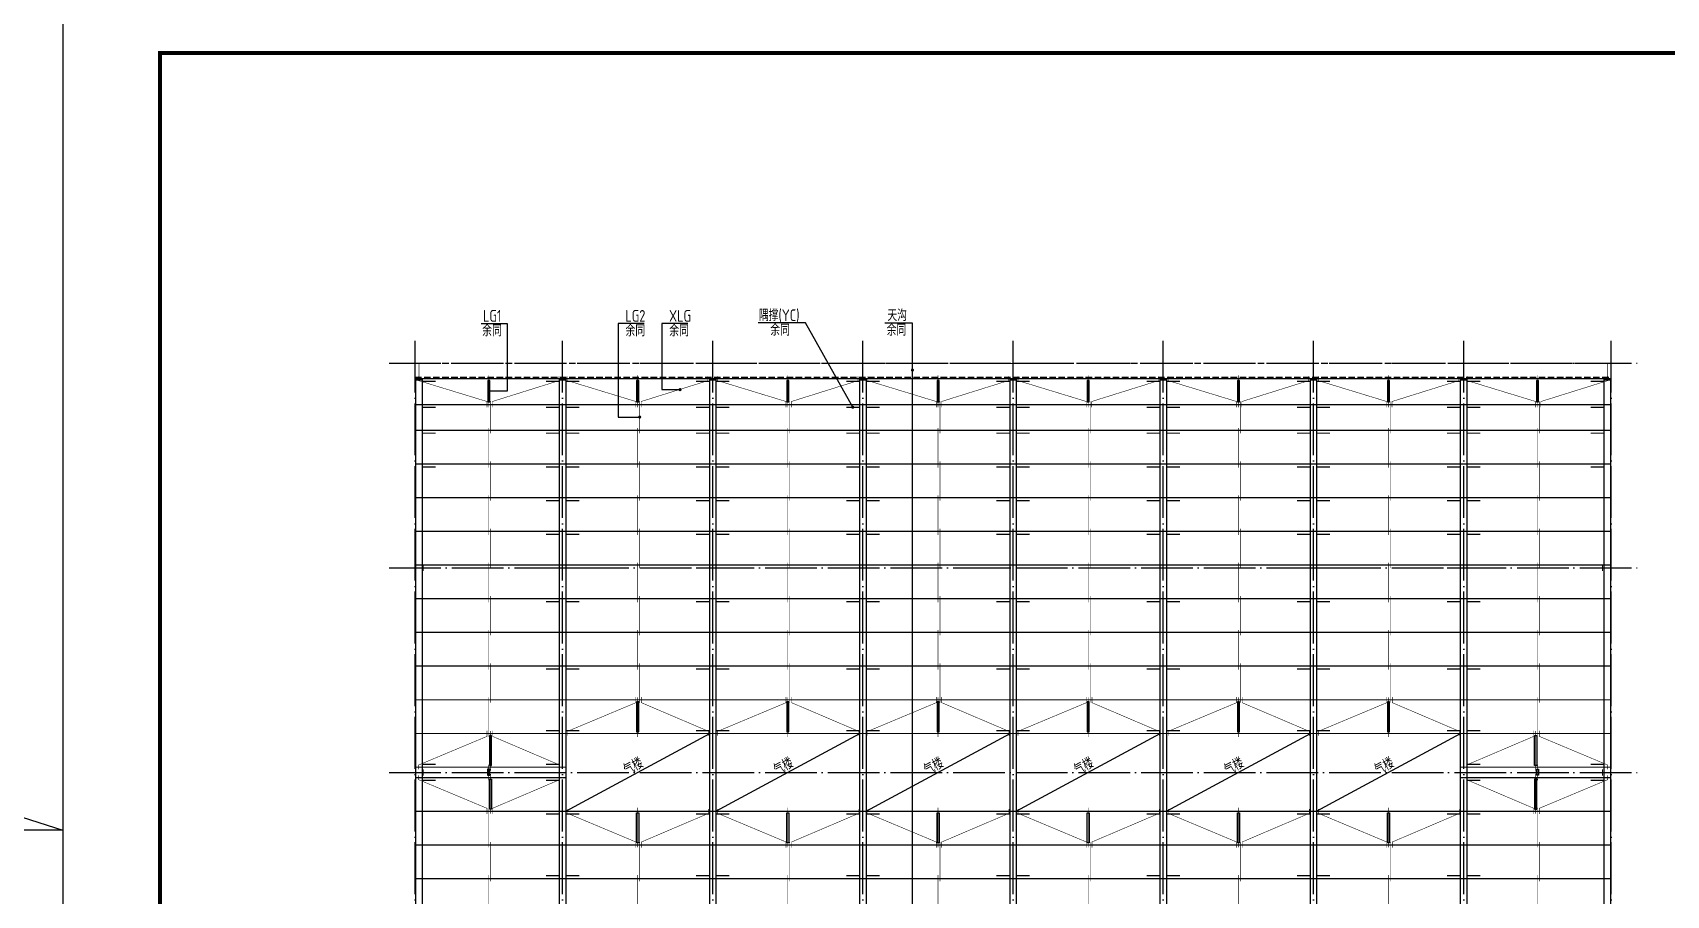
# Model space of a CAD drawing. Extents: x 9539573 to 9710259, y 1656270 to 2510207.
# Drawn here: x 9597639 to 9660731, y 1955305 to 1988608 of the extents above; entities that cross this region are included whole.
import ezdxf

# ---------------------------------------------------------------- set-up
doc = ezdxf.new("R2010")
doc.units = 0
doc.header["$LTSCALE"] = 1000
doc.header["$MEASUREMENT"] = 0
doc.linetypes.add('DASH', pattern=[0.35, 0.25, -0.1])
doc.linetypes.add('DOTE', pattern=[2.42, 2, -0.2, 0.02, -0.2])
for name, color, linetype in [('DIM_LEAD', 3, 'CONTINUOUS'), ('DOTE', 8, 'DOTE'), ('PUB_TITLE', 4, 'CONTINUOUS'), ('屋面隅撑', 6, 'CONTINUOUS'), ('柱', 2, 'CONTINUOUS'), ('标注文字', 3, 'CONTINUOUS'), ('梁', 4, 'CONTINUOUS'), ('檩条', 150, 'CONTINUOUS'), ('檩条拉条', 1, 'CONTINUOUS')]:
    doc.layers.add(name, color=color, linetype=linetype)
doc.styles.add('TSSD_REIN', font='atssdeng.shx', dxfattribs={"width": 0.7, "bigfont": 'atssdchn.shx'})

msp = doc.modelspace()

# ---------------------------------------------------------------- hatches: boundary and pattern name
at = {"layer": '柱'}
for color, points in [(2, [(9612705, 1975852.6), (9612405, 1975852.6), (9612405, 1975820.6), (9612543, 1975820.6), (9612543, 1975234.6), (9612405, 1975234.6), (9612405, 1975202.6), (9612705, 1975202.6), (9612705, 1975234.6), (9612567, 1975234.6), (9612567, 1975820.6), (9612705, 1975820.6)]), (2, [(9618255, 1975852.6), (9617955, 1975852.6), (9617955, 1975820.6), (9618093, 1975820.6), (9618093, 1975234.6), (9617955, 1975234.6), (9617955, 1975202.6), (9618255, 1975202.6), (9618255, 1975234.6), (9618117, 1975234.6), (9618117, 1975820.6), (9618255, 1975820.6)]), (2, [(9624055, 1975852.6), (9623755, 1975852.6), (9623755, 1975820.6), (9623893, 1975820.6), (9623893, 1975234.6), (9623755, 1975234.6), (9623755, 1975202.6), (9624055, 1975202.6), (9624055, 1975234.6), (9623917, 1975234.6), (9623917, 1975820.6), (9624055, 1975820.6)]), (2, [(9629855, 1975852.6), (9629555, 1975852.6), (9629555, 1975820.6), (9629693, 1975820.6), (9629693, 1975234.6), (9629555, 1975234.6), (9629555, 1975202.6), (9629855, 1975202.6), (9629855, 1975234.6), (9629717, 1975234.6), (9629717, 1975820.6), (9629855, 1975820.6)]), (2, [(9635655, 1975852.6), (9635355, 1975852.6), (9635355, 1975820.6), (9635493, 1975820.6), (9635493, 1975234.6), (9635355, 1975234.6), (9635355, 1975202.6), (9635655, 1975202.6), (9635655, 1975234.6), (9635517, 1975234.6), (9635517, 1975820.6), (9635655, 1975820.6)]), (2, [(9641455, 1975852.6), (9641155, 1975852.6), (9641155, 1975820.6), (9641293, 1975820.6), (9641293, 1975234.6), (9641155, 1975234.6), (9641155, 1975202.6), (9641455, 1975202.6), (9641455, 1975234.6), (9641317, 1975234.6), (9641317, 1975820.6), (9641455, 1975820.6)]), (2, [(9647255, 1975852.6), (9646955, 1975852.6), (9646955, 1975820.6), (9647093, 1975820.6), (9647093, 1975234.6), (9646955, 1975234.6), (9646955, 1975202.6), (9647255, 1975202.6), (9647255, 1975234.6), (9647117, 1975234.6), (9647117, 1975820.6), (9647255, 1975820.6)]), (2, [(9653055, 1975852.6), (9652755, 1975852.6), (9652755, 1975820.6), (9652893, 1975820.6), (9652893, 1975234.6), (9652755, 1975234.6), (9652755, 1975202.6), (9653055, 1975202.6), (9653055, 1975234.6), (9652917, 1975234.6), (9652917, 1975820.6), (9653055, 1975820.6)]), (2, [(9658605, 1975852.6), (9658305, 1975852.6), (9658305, 1975820.6), (9658443, 1975820.6), (9658443, 1975234.6), (9658305, 1975234.6), (9658305, 1975202.6), (9658605, 1975202.6), (9658605, 1975234.6), (9658467, 1975234.6), (9658467, 1975820.6), (9658605, 1975820.6)]), (3, [(9612405, 1968072.6), (9612405, 1967832.6), (9612437, 1967832.6), (9612437, 1967940.6), (9612723, 1967940.6), (9612723, 1967832.6), (9612755, 1967832.6), (9612755, 1968072.6), (9612723, 1968072.6), (9612723, 1967964.6), (9612437, 1967964.6), (9612437, 1968072.6)]), (3, [(9658605, 1968072.6), (9658605, 1967832.6), (9658573, 1967832.6), (9658573, 1967940.6), (9658287, 1967940.6), (9658287, 1967832.6), (9658255, 1967832.6), (9658255, 1968072.6), (9658287, 1968072.6), (9658287, 1967964.6), (9658573, 1967964.6), (9658573, 1968072.6)]), (3, [(9612405, 1960172.6), (9612405, 1959932.6), (9612437, 1959932.6), (9612437, 1960040.6), (9612723, 1960040.6), (9612723, 1959932.6), (9612755, 1959932.6), (9612755, 1960172.6), (9612723, 1960172.6), (9612723, 1960064.6), (9612437, 1960064.6), (9612437, 1960172.6)]), (3, [(9658605, 1960172.6), (9658605, 1959932.6), (9658573, 1959932.6), (9658573, 1960040.6), (9658287, 1960040.6), (9658287, 1959932.6), (9658255, 1959932.6), (9658255, 1960172.6), (9658287, 1960172.6), (9658287, 1960064.6), (9658573, 1960064.6), (9658573, 1960172.6)])]:
    msp.add_hatch(color=color, dxfattribs=at).paths.add_polyline_path(points)

# ---------------------------------------------------------------- linework, layer by layer
at = {"layer": 'DIM_LEAD'}
for points in [[(9614956, 1977375.8), (9615958.1, 1977375.8), (9615958.1, 1974764.4), (9615256.7, 1974764.4)], [(9621253.9, 1977375.8), (9620251.9, 1977375.8), (9620251.9, 1973769.2), (9621081.4, 1973769.2)], [(9622943.3, 1977374.2), (9621941.2, 1977374.2), (9621941.2, 1974826.6), (9622642.6, 1974826.6)], [(9629311.6, 1974146.2), (9627480.9, 1977400.7), (9625664, 1977400.7)], [(9631614.1, 1944517), (9631614.1, 1977397.8), (9630555.3, 1977397.8)]]:
    msp.add_lwpolyline(points, dxfattribs=at)
at = {"layer": 'DIM_LEAD', "const_width": 60}
for points in [[(9631587.1, 1975584.6, 1), (9631647.1, 1975584.6, 1)], [(9615226.7, 1974764.4, 1), (9615286.7, 1974764.4, 1)], [(9622672.6, 1974826.6, -1), (9622612.6, 1974826.6, -1)], [(9629281.6, 1974146.2, 1), (9629341.6, 1974146.2, 1)], [(9621111.4, 1973769.2, -1), (9621051.4, 1973769.2, -1)]]:
    msp.add_lwpolyline(points, format="xyb", close=True, dxfattribs=at)
at = {"layer": 'DOTE'}
for p, q in [((9612405, 1943252.6), (9612405, 1976852.6)), ((9618105, 1943252.6), (9618105, 1976852.6)), ((9623905, 1943252.6), (9623905, 1976852.6)), ((9629705, 1943252.6), (9629705, 1976852.6)), ((9635505, 1943252.6), (9635505, 1976852.6)), ((9641305, 1943252.6), (9641305, 1976852.6)), ((9647105, 1943252.6), (9647105, 1976852.6)), ((9652905, 1943252.6), (9652905, 1976852.6)), ((9658605, 1943252.6), (9658605, 1976852.6)), ((9611405, 1975852.6), (9659605, 1975852.6)), ((9611405, 1967952.6), (9659605, 1967952.6)), ((9611405, 1960052.6), (9659605, 1960052.6))]:
    msp.add_line(p, q, dxfattribs=at)
at = {"layer": 'PUB_TITLE'}
msp.add_lwpolyline([(9598809.4, 1926320.1), (9710259.4, 1926320.1), (9710259.4, 1989320.1), (9598809.4, 1989320.1)], close=True, dxfattribs=at)
at = {"layer": 'PUB_TITLE', "const_width": 150}
msp.add_lwpolyline([(9602559.4, 1927820.1), (9708759.4, 1927820.1), (9708759.4, 1987820.1), (9602559.4, 1987820.1)], close=True, dxfattribs=at)
at = {"layer": 'PUB_TITLE', "color": 6}
msp.add_lwpolyline([(9590256.4, 1960552.9), (9598809.4, 1957820.1), (9539572.8, 1957820.1)], dxfattribs=at)
at = {"layer": '屋面隅撑', "const_width": 50}
for points in [[(9613198.4, 1975146.2), (9612698.4, 1975146.2)], [(9617461.6, 1975146.2), (9617961.6, 1975146.2)], [(9618748.4, 1975146.2), (9618248.4, 1975146.2)], [(9623261.6, 1975146.2), (9623761.6, 1975146.2)], [(9624548.4, 1975146.2), (9624048.4, 1975146.2)], [(9629061.6, 1975146.2), (9629561.6, 1975146.2)], [(9630348.4, 1975146.2), (9629848.4, 1975146.2)], [(9634861.6, 1975146.2), (9635361.6, 1975146.2)], [(9636148.4, 1975146.2), (9635648.4, 1975146.2)], [(9640661.6, 1975146.2), (9641161.6, 1975146.2)], [(9641948.4, 1975146.2), (9641448.4, 1975146.2)], [(9646461.6, 1975146.2), (9646961.6, 1975146.2)], [(9647748.4, 1975146.2), (9647248.4, 1975146.2)], [(9652261.6, 1975146.2), (9652761.6, 1975146.2)], [(9653548.4, 1975146.2), (9653048.4, 1975146.2)], [(9657811.6, 1975146.2), (9658311.6, 1975146.2)], [(9613198.4, 1974146.2), (9612698.4, 1974146.2)], [(9617461.6, 1974146.2), (9617961.6, 1974146.2)], [(9618748.4, 1974146.2), (9618248.4, 1974146.2)], [(9623261.6, 1974146.2), (9623761.6, 1974146.2)], [(9624548.4, 1974146.2), (9624048.4, 1974146.2)], [(9629061.6, 1974146.2), (9629561.6, 1974146.2)], [(9630348.4, 1974146.2), (9629848.4, 1974146.2)], [(9634861.6, 1974146.2), (9635361.6, 1974146.2)], [(9636148.4, 1974146.2), (9635648.4, 1974146.2)], [(9640661.6, 1974146.2), (9641161.6, 1974146.2)], [(9641948.4, 1974146.2), (9641448.4, 1974146.2)], [(9646461.6, 1974146.2), (9646961.6, 1974146.2)], [(9647748.4, 1974146.2), (9647248.4, 1974146.2)], [(9652261.6, 1974146.2), (9652761.6, 1974146.2)], [(9653548.4, 1974146.2), (9653048.4, 1974146.2)], [(9657811.6, 1974146.2), (9658311.6, 1974146.2)], [(9613198.4, 1973146.2), (9612698.4, 1973146.2)], [(9617461.6, 1973146.2), (9617961.6, 1973146.2)], [(9618748.4, 1973146.2), (9618248.4, 1973146.2)], [(9623261.6, 1973146.2), (9623761.6, 1973146.2)], [(9624548.4, 1973146.2), (9624048.4, 1973146.2)], [(9629061.6, 1973146.2), (9629561.6, 1973146.2)], [(9630348.4, 1973146.2), (9629848.4, 1973146.2)], [(9634861.6, 1973146.2), (9635361.6, 1973146.2)], [(9636148.4, 1973146.2), (9635648.4, 1973146.2)], [(9640661.6, 1973146.2), (9641161.6, 1973146.2)], [(9641948.4, 1973146.2), (9641448.4, 1973146.2)], [(9646461.6, 1973146.2), (9646961.6, 1973146.2)], [(9647748.4, 1973146.2), (9647248.4, 1973146.2)], [(9652261.6, 1973146.2), (9652761.6, 1973146.2)], [(9653548.4, 1973146.2), (9653048.4, 1973146.2)], [(9657811.6, 1973146.2), (9658311.6, 1973146.2)], [(9613198.4, 1971846.2), (9612698.4, 1971846.2)], [(9617461.6, 1971846.2), (9617961.6, 1971846.2)], [(9618748.4, 1971846.2), (9618248.4, 1971846.2)], [(9623261.6, 1971846.2), (9623761.6, 1971846.2)], [(9624548.4, 1971846.2), (9624048.4, 1971846.2)], [(9629061.6, 1971846.2), (9629561.6, 1971846.2)], [(9630348.4, 1971846.2), (9629848.4, 1971846.2)], [(9634861.6, 1971846.2), (9635361.6, 1971846.2)], [(9636148.4, 1971846.2), (9635648.4, 1971846.2)], [(9640661.6, 1971846.2), (9641161.6, 1971846.2)], [(9641948.4, 1971846.2), (9641448.4, 1971846.2)], [(9646461.6, 1971846.2), (9646961.6, 1971846.2)], [(9647748.4, 1971846.2), (9647248.4, 1971846.2)], [(9652261.6, 1971846.2), (9652761.6, 1971846.2)], [(9653548.4, 1971846.2), (9653048.4, 1971846.2)], [(9657811.6, 1971846.2), (9658311.6, 1971846.2)], [(9617461.6, 1970546.2), (9617961.6, 1970546.2)], [(9618748.4, 1970546.2), (9618248.4, 1970546.2)], [(9623261.6, 1970546.2), (9623761.6, 1970546.2)], [(9624548.4, 1970546.2), (9624048.4, 1970546.2)], [(9629061.6, 1970546.2), (9629561.6, 1970546.2)], [(9630348.4, 1970546.2), (9629848.4, 1970546.2)], [(9634861.6, 1970546.2), (9635361.6, 1970546.2)], [(9636148.4, 1970546.2), (9635648.4, 1970546.2)], [(9640661.6, 1970546.2), (9641161.6, 1970546.2)], [(9641948.4, 1970546.2), (9641448.4, 1970546.2)], [(9646461.6, 1970546.2), (9646961.6, 1970546.2)], [(9647748.4, 1970546.2), (9647248.4, 1970546.2)], [(9652261.6, 1970546.2), (9652761.6, 1970546.2)], [(9653548.4, 1970546.2), (9653048.4, 1970546.2)], [(9617461.6, 1969246.2), (9617961.6, 1969246.2)], [(9618748.4, 1969246.2), (9618248.4, 1969246.2)], [(9623261.6, 1969246.2), (9623761.6, 1969246.2)], [(9624548.4, 1969246.2), (9624048.4, 1969246.2)], [(9629061.6, 1969246.2), (9629561.6, 1969246.2)], [(9630348.4, 1969246.2), (9629848.4, 1969246.2)], [(9634861.6, 1969246.2), (9635361.6, 1969246.2)], [(9636148.4, 1969246.2), (9635648.4, 1969246.2)], [(9640661.6, 1969246.2), (9641161.6, 1969246.2)], [(9641948.4, 1969246.2), (9641448.4, 1969246.2)], [(9646461.6, 1969246.2), (9646961.6, 1969246.2)], [(9647748.4, 1969246.2), (9647248.4, 1969246.2)], [(9652261.6, 1969246.2), (9652761.6, 1969246.2)], [(9653548.4, 1969246.2), (9653048.4, 1969246.2)], [(9613198.4, 1967946.2), (9612698.4, 1967946.2)], [(9617461.6, 1967946.2), (9617961.6, 1967946.2)], [(9618748.4, 1967946.2), (9618248.4, 1967946.2)], [(9623261.6, 1967946.2), (9623761.6, 1967946.2)], [(9624548.4, 1967946.2), (9624048.4, 1967946.2)], [(9629061.6, 1967946.2), (9629561.6, 1967946.2)], [(9630348.4, 1967946.2), (9629848.4, 1967946.2)], [(9634861.6, 1967946.2), (9635361.6, 1967946.2)], [(9636148.4, 1967946.2), (9635648.4, 1967946.2)], [(9640661.6, 1967946.2), (9641161.6, 1967946.2)], [(9641948.4, 1967946.2), (9641448.4, 1967946.2)], [(9646461.6, 1967946.2), (9646961.6, 1967946.2)], [(9647748.4, 1967946.2), (9647248.4, 1967946.2)], [(9652261.6, 1967946.2), (9652761.6, 1967946.2)], [(9653548.4, 1967946.2), (9653048.4, 1967946.2)], [(9657811.6, 1967946.2), (9658311.6, 1967946.2)], [(9617461.6, 1966646.2), (9617961.6, 1966646.2)], [(9618748.4, 1966646.2), (9618248.4, 1966646.2)], [(9623261.6, 1966646.2), (9623761.6, 1966646.2)], [(9624548.4, 1966646.2), (9624048.4, 1966646.2)], [(9629061.6, 1966646.2), (9629561.6, 1966646.2)], [(9630348.4, 1966646.2), (9629848.4, 1966646.2)], [(9634861.6, 1966646.2), (9635361.6, 1966646.2)], [(9636148.4, 1966646.2), (9635648.4, 1966646.2)], [(9640661.6, 1966646.2), (9641161.6, 1966646.2)], [(9641948.4, 1966646.2), (9641448.4, 1966646.2)], [(9646461.6, 1966646.2), (9646961.6, 1966646.2)], [(9647748.4, 1966646.2), (9647248.4, 1966646.2)], [(9652261.6, 1966646.2), (9652761.6, 1966646.2)], [(9653548.4, 1966646.2), (9653048.4, 1966646.2)], [(9617461.6, 1964046.2), (9617961.6, 1964046.2)], [(9618748.4, 1964046.2), (9618248.4, 1964046.2)], [(9623261.6, 1964046.2), (9623761.6, 1964046.2)], [(9624548.4, 1964046.2), (9624048.4, 1964046.2)], [(9629061.6, 1964046.2), (9629561.6, 1964046.2)], [(9630348.4, 1964046.2), (9629848.4, 1964046.2)], [(9634861.6, 1964046.2), (9635361.6, 1964046.2)], [(9636148.4, 1964046.2), (9635648.4, 1964046.2)], [(9640661.6, 1964046.2), (9641161.6, 1964046.2)], [(9641948.4, 1964046.2), (9641448.4, 1964046.2)], [(9646461.6, 1964046.2), (9646961.6, 1964046.2)], [(9647748.4, 1964046.2), (9647248.4, 1964046.2)], [(9652261.6, 1964046.2), (9652761.6, 1964046.2)], [(9653548.4, 1964046.2), (9653048.4, 1964046.2)], [(9617461.6, 1961659), (9617961.6, 1961659)], [(9618748.4, 1961659), (9618248.4, 1961659)], [(9623261.6, 1961659), (9623761.6, 1961659)], [(9624548.4, 1961659), (9624048.4, 1961659)], [(9629061.6, 1961659), (9629561.6, 1961659)], [(9630348.4, 1961659), (9629848.4, 1961659)], [(9634861.6, 1961659), (9635361.6, 1961659)], [(9636148.4, 1961659), (9635648.4, 1961659)], [(9640661.6, 1961659), (9641161.6, 1961659)], [(9641948.4, 1961659), (9641448.4, 1961659)], [(9646461.6, 1961659), (9646961.6, 1961659)], [(9647748.4, 1961659), (9647248.4, 1961659)], [(9652261.6, 1961659), (9652761.6, 1961659)], [(9653548.4, 1961659), (9653048.4, 1961659)], [(9613198.4, 1960359), (9612698.4, 1960359)], [(9617461.6, 1960359), (9617961.6, 1960359)], [(9653548.4, 1960359), (9653048.4, 1960359)], [(9657811.6, 1960359), (9658311.6, 1960359)], [(9613198.4, 1959746.2), (9612698.4, 1959746.2)], [(9617461.6, 1959746.2), (9617961.6, 1959746.2)], [(9653548.4, 1959746.2), (9653048.4, 1959746.2)], [(9657811.6, 1959746.2), (9658311.6, 1959746.2)], [(9617461.6, 1958446.2), (9617961.6, 1958446.2)], [(9618748.4, 1958446.2), (9618248.4, 1958446.2)], [(9623261.6, 1958446.2), (9623761.6, 1958446.2)], [(9624548.4, 1958446.2), (9624048.4, 1958446.2)], [(9629061.6, 1958446.2), (9629561.6, 1958446.2)], [(9630348.4, 1958446.2), (9629848.4, 1958446.2)], [(9634861.6, 1958446.2), (9635361.6, 1958446.2)], [(9636148.4, 1958446.2), (9635648.4, 1958446.2)], [(9640661.6, 1958446.2), (9641161.6, 1958446.2)], [(9641948.4, 1958446.2), (9641448.4, 1958446.2)], [(9646461.6, 1958446.2), (9646961.6, 1958446.2)], [(9647748.4, 1958446.2), (9647248.4, 1958446.2)], [(9652261.6, 1958446.2), (9652761.6, 1958446.2)], [(9653548.4, 1958446.2), (9653048.4, 1958446.2)], [(9617461.6, 1956059), (9617961.6, 1956059)], [(9618748.4, 1956059), (9618248.4, 1956059)], [(9623261.6, 1956059), (9623761.6, 1956059)], [(9624548.4, 1956059), (9624048.4, 1956059)], [(9629061.6, 1956059), (9629561.6, 1956059)], [(9630348.4, 1956059), (9629848.4, 1956059)], [(9634861.6, 1956059), (9635361.6, 1956059)], [(9636148.4, 1956059), (9635648.4, 1956059)], [(9640661.6, 1956059), (9641161.6, 1956059)], [(9641948.4, 1956059), (9641448.4, 1956059)], [(9646461.6, 1956059), (9646961.6, 1956059)], [(9647748.4, 1956059), (9647248.4, 1956059)], [(9652261.6, 1956059), (9652761.6, 1956059)], [(9653548.4, 1956059), (9653048.4, 1956059)]]:
    msp.add_lwpolyline(points, dxfattribs=at)
at = {"layer": '柱', "color": 2, "const_width": 5}
for points in [[(9612705, 1975852.6), (9612405, 1975852.6), (9612405, 1975820.6), (9612543, 1975820.6), (9612543, 1975234.6), (9612405, 1975234.6), (9612405, 1975202.6), (9612705, 1975202.6), (9612705, 1975234.6), (9612567, 1975234.6), (9612567, 1975820.6), (9612705, 1975820.6)], [(9618255, 1975852.6), (9617955, 1975852.6), (9617955, 1975820.6), (9618093, 1975820.6), (9618093, 1975234.6), (9617955, 1975234.6), (9617955, 1975202.6), (9618255, 1975202.6), (9618255, 1975234.6), (9618117, 1975234.6), (9618117, 1975820.6), (9618255, 1975820.6)], [(9624055, 1975852.6), (9623755, 1975852.6), (9623755, 1975820.6), (9623893, 1975820.6), (9623893, 1975234.6), (9623755, 1975234.6), (9623755, 1975202.6), (9624055, 1975202.6), (9624055, 1975234.6), (9623917, 1975234.6), (9623917, 1975820.6), (9624055, 1975820.6)], [(9629855, 1975852.6), (9629555, 1975852.6), (9629555, 1975820.6), (9629693, 1975820.6), (9629693, 1975234.6), (9629555, 1975234.6), (9629555, 1975202.6), (9629855, 1975202.6), (9629855, 1975234.6), (9629717, 1975234.6), (9629717, 1975820.6), (9629855, 1975820.6)], [(9635655, 1975852.6), (9635355, 1975852.6), (9635355, 1975820.6), (9635493, 1975820.6), (9635493, 1975234.6), (9635355, 1975234.6), (9635355, 1975202.6), (9635655, 1975202.6), (9635655, 1975234.6), (9635517, 1975234.6), (9635517, 1975820.6), (9635655, 1975820.6)], [(9641455, 1975852.6), (9641155, 1975852.6), (9641155, 1975820.6), (9641293, 1975820.6), (9641293, 1975234.6), (9641155, 1975234.6), (9641155, 1975202.6), (9641455, 1975202.6), (9641455, 1975234.6), (9641317, 1975234.6), (9641317, 1975820.6), (9641455, 1975820.6)], [(9647255, 1975852.6), (9646955, 1975852.6), (9646955, 1975820.6), (9647093, 1975820.6), (9647093, 1975234.6), (9646955, 1975234.6), (9646955, 1975202.6), (9647255, 1975202.6), (9647255, 1975234.6), (9647117, 1975234.6), (9647117, 1975820.6), (9647255, 1975820.6)], [(9653055, 1975852.6), (9652755, 1975852.6), (9652755, 1975820.6), (9652893, 1975820.6), (9652893, 1975234.6), (9652755, 1975234.6), (9652755, 1975202.6), (9653055, 1975202.6), (9653055, 1975234.6), (9652917, 1975234.6), (9652917, 1975820.6), (9653055, 1975820.6)], [(9658605, 1975852.6), (9658305, 1975852.6), (9658305, 1975820.6), (9658443, 1975820.6), (9658443, 1975234.6), (9658305, 1975234.6), (9658305, 1975202.6), (9658605, 1975202.6), (9658605, 1975234.6), (9658467, 1975234.6), (9658467, 1975820.6), (9658605, 1975820.6)]]:
    msp.add_lwpolyline(points, close=True, dxfattribs=at)
at = {"layer": '柱', "color": 3, "const_width": 5}
for points in [[(9612405, 1968072.6), (9612405, 1967832.6), (9612437, 1967832.6), (9612437, 1967940.6), (9612723, 1967940.6), (9612723, 1967832.6), (9612755, 1967832.6), (9612755, 1968072.6), (9612723, 1968072.6), (9612723, 1967964.6), (9612437, 1967964.6), (9612437, 1968072.6)], [(9658605, 1968072.6), (9658605, 1967832.6), (9658573, 1967832.6), (9658573, 1967940.6), (9658287, 1967940.6), (9658287, 1967832.6), (9658255, 1967832.6), (9658255, 1968072.6), (9658287, 1968072.6), (9658287, 1967964.6), (9658573, 1967964.6), (9658573, 1968072.6)], [(9612405, 1960172.6), (9612405, 1959932.6), (9612437, 1959932.6), (9612437, 1960040.6), (9612723, 1960040.6), (9612723, 1959932.6), (9612755, 1959932.6), (9612755, 1960172.6), (9612723, 1960172.6), (9612723, 1960064.6), (9612437, 1960064.6), (9612437, 1960172.6)], [(9658605, 1960172.6), (9658605, 1959932.6), (9658573, 1959932.6), (9658573, 1960040.6), (9658287, 1960040.6), (9658287, 1959932.6), (9658255, 1959932.6), (9658255, 1960172.6), (9658287, 1960172.6), (9658287, 1960064.6), (9658573, 1960064.6), (9658573, 1960172.6)]]:
    msp.add_lwpolyline(points, close=True, dxfattribs=at)
at = {"layer": '标注文字', "color": 6}
for p, q in [((9618225, 1958552.6), (9623785, 1961552.6)), ((9624025, 1958552.6), (9629585, 1961552.6)), ((9629825, 1958552.6), (9635385, 1961552.6)), ((9635625, 1958552.6), (9641185, 1961552.6)), ((9641425, 1958552.6), (9646985, 1961552.6)), ((9647225, 1958552.6), (9652785, 1961552.6))]:
    msp.add_line(p, q, dxfattribs=at)
at = {"layer": '梁'}
for points in [[(9612675, 1944902.6), (9612435, 1944902.6), (9612435, 1975202.6), (9612675, 1975202.6)], [(9618225, 1944902.6), (9617985, 1944902.6), (9617985, 1975202.6), (9618225, 1975202.6)], [(9624025, 1944902.6), (9623785, 1944902.6), (9623785, 1975202.6), (9624025, 1975202.6)], [(9629825, 1944902.6), (9629585, 1944902.6), (9629585, 1975202.6), (9629825, 1975202.6)], [(9635625, 1944902.6), (9635385, 1944902.6), (9635385, 1975202.6), (9635625, 1975202.6)], [(9641425, 1944902.6), (9641185, 1944902.6), (9641185, 1975202.6), (9641425, 1975202.6)], [(9647225, 1944902.6), (9646985, 1944902.6), (9646985, 1975202.6), (9647225, 1975202.6)], [(9653025, 1944902.6), (9652785, 1944902.6), (9652785, 1975202.6), (9653025, 1975202.6)], [(9658575, 1944902.6), (9658335, 1944902.6), (9658335, 1975202.6), (9658575, 1975202.6)]]:
    msp.add_lwpolyline(points, close=True, dxfattribs=at)
at = {"layer": '檩条', "linetype": 'DASH'}
for points in [[(9612405, 1975852.6), (9658605, 1975852.6)], [(9612405, 1975302.6), (9658605, 1975302.6)]]:
    msp.add_lwpolyline(points, dxfattribs=at)
at = {"layer": '檩条', "const_width": 50}
for points in [[(9612405, 1975252.6), (9658605, 1975252.6)], [(9612405, 1974252.6), (9658605, 1974252.6)], [(9612405, 1973252.6), (9658605, 1973252.6)], [(9612405, 1971952.6), (9658605, 1971952.6)], [(9612405, 1970652.6), (9658605, 1970652.6)], [(9612405, 1969352.6), (9658605, 1969352.6)], [(9612405, 1968052.6), (9658605, 1968052.6)], [(9612405, 1966752.6), (9658605, 1966752.6)], [(9612405, 1965452.6), (9658605, 1965452.6)], [(9612405, 1964152.6), (9658605, 1964152.6)], [(9612405, 1962852.6), (9658605, 1962852.6)], [(9612405, 1961552.6), (9658605, 1961552.6)], [(9612405, 1960252.6), (9618225, 1960252.6)], [(9612405, 1959852.6), (9618225, 1959852.6)], [(9652785, 1960252.6), (9658605, 1960252.6)], [(9652785, 1959852.6), (9658605, 1959852.6)], [(9612405, 1958552.6), (9658605, 1958552.6)], [(9612405, 1957252.6), (9658605, 1957252.6)], [(9612405, 1955952.6), (9658605, 1955952.6)]]:
    msp.add_lwpolyline(points, dxfattribs=at)
at = {"layer": '檩条拉条', "color": 1, "const_width": 20}
for points in [[(9612543.8, 1975339.4), (9612543.8, 1975174.3), (9615185.9, 1974368), (9615185.9, 1974146.5)], [(9615255, 1974138.7), (9615255, 1975373.5)], [(9617966.2, 1975339.4), (9617966.2, 1975174.3), (9615386.6, 1974368), (9615386.6, 1974146.5)], [(9618293.8, 1975339.4), (9618293.8, 1975174.3), (9620935.9, 1974368), (9620935.9, 1974146.5)], [(9621005, 1974138.7), (9621005, 1975373.5)], [(9623716.2, 1975339.4), (9623716.2, 1975174.3), (9621136.6, 1974368), (9621136.6, 1974146.5)], [(9624093.8, 1975339.4), (9624093.8, 1975174.3), (9626735.9, 1974368), (9626735.9, 1974146.5)], [(9626805, 1974138.7), (9626805, 1975373.5)], [(9629516.2, 1975339.4), (9629516.2, 1975174.3), (9626936.6, 1974368), (9626936.6, 1974146.5)], [(9629893.8, 1975339.4), (9629893.8, 1975174.3), (9632535.9, 1974368), (9632535.9, 1974146.5)], [(9632605, 1974138.7), (9632605, 1975373.5)], [(9635316.2, 1975339.4), (9635316.2, 1975174.3), (9632736.6, 1974368), (9632736.6, 1974146.5)], [(9635693.8, 1975339.4), (9635693.8, 1975174.3), (9638335.9, 1974368), (9638335.9, 1974146.5)], [(9638405, 1974138.7), (9638405, 1975373.5)], [(9641116.2, 1975339.4), (9641116.2, 1975174.3), (9638536.6, 1974368), (9638536.6, 1974146.5)], [(9641493.8, 1975339.4), (9641493.8, 1975174.3), (9644135.9, 1974368), (9644135.9, 1974146.5)], [(9644205, 1974138.7), (9644205, 1975373.5)], [(9646916.2, 1975339.4), (9646916.2, 1975174.3), (9644336.6, 1974368), (9644336.6, 1974146.5)], [(9647293.8, 1975339.4), (9647293.8, 1975174.3), (9649935.9, 1974368), (9649935.9, 1974146.5)], [(9650005, 1974138.7), (9650005, 1975373.5)], [(9652716.2, 1975339.4), (9652716.2, 1975174.3), (9650136.6, 1974368), (9650136.6, 1974146.5)], [(9653043.8, 1975339.4), (9653043.8, 1975174.3), (9655685.9, 1974368), (9655685.9, 1974146.5)], [(9655755, 1974138.7), (9655755, 1975373.5)], [(9658466.2, 1975339.4), (9658466.2, 1975174.3), (9655886.6, 1974368), (9655886.6, 1974146.5)], [(9615328.5, 1973142.5), (9615328.5, 1974374.6)], [(9621078.5, 1973142.5), (9621078.5, 1974374.6)], [(9626878.5, 1973142.5), (9626878.5, 1974374.6)], [(9632678.5, 1973142.5), (9632678.5, 1974374.6)], [(9638478.5, 1973142.5), (9638478.5, 1974374.6)], [(9644278.5, 1973142.5), (9644278.5, 1974374.6)], [(9650078.5, 1973142.5), (9650078.5, 1974374.6)], [(9655828.5, 1973142.5), (9655828.5, 1974374.6)], [(9615255, 1971819.9), (9615255, 1973344.6)], [(9621005, 1971819.9), (9621005, 1973344.6)], [(9626805, 1971819.9), (9626805, 1973344.6)], [(9632605, 1971819.9), (9632605, 1973344.6)], [(9638405, 1971819.9), (9638405, 1973344.6)], [(9644205, 1971819.9), (9644205, 1973344.6)], [(9650005, 1971819.9), (9650005, 1973344.6)], [(9655755, 1971819.9), (9655755, 1973344.6)], [(9615328.5, 1970544.3), (9615328.5, 1972055.8)], [(9621078.5, 1970544.3), (9621078.5, 1972055.8)], [(9626878.5, 1970544.3), (9626878.5, 1972055.8)], [(9632678.5, 1970544.3), (9632678.5, 1972055.8)], [(9638478.5, 1970544.3), (9638478.5, 1972055.8)], [(9644278.5, 1970544.3), (9644278.5, 1972055.8)], [(9650078.5, 1970544.3), (9650078.5, 1972055.8)], [(9655828.5, 1970544.3), (9655828.5, 1972055.8)], [(9615255, 1969219.9), (9615255, 1970744.6)], [(9621005, 1969219.9), (9621005, 1970744.6)], [(9626805, 1969219.9), (9626805, 1970744.6)], [(9632605, 1969219.9), (9632605, 1970744.6)], [(9638405, 1969219.9), (9638405, 1970744.6)], [(9644205, 1969219.9), (9644205, 1970744.6)], [(9650005, 1969219.9), (9650005, 1970744.6)], [(9655755, 1969219.9), (9655755, 1970744.6)], [(9615328.5, 1967944.3), (9615328.5, 1969455.8)], [(9621078.5, 1967944.3), (9621078.5, 1969455.8)], [(9626878.5, 1967944.3), (9626878.5, 1969455.8)], [(9632678.5, 1967944.3), (9632678.5, 1969455.8)], [(9638478.5, 1967944.3), (9638478.5, 1969455.8)], [(9644278.5, 1967944.3), (9644278.5, 1969455.8)], [(9650078.5, 1967944.3), (9650078.5, 1969455.8)], [(9655828.5, 1967944.3), (9655828.5, 1969455.8)], [(9615255, 1966619.9), (9615255, 1968144.6)], [(9621005, 1966619.9), (9621005, 1968144.6)], [(9626805, 1966619.9), (9626805, 1968144.6)], [(9632605, 1966619.9), (9632605, 1968144.6)], [(9638405, 1966619.9), (9638405, 1968144.6)], [(9644205, 1966619.9), (9644205, 1968144.6)], [(9650005, 1966619.9), (9650005, 1968144.6)], [(9655755, 1966619.9), (9655755, 1968144.6)], [(9615328.5, 1965344.3), (9615328.5, 1966855.8)], [(9621078.5, 1965344.3), (9621078.5, 1966855.8)], [(9626878.5, 1965344.3), (9626878.5, 1966855.8)], [(9632678.5, 1965344.3), (9632678.5, 1966855.8)], [(9638478.5, 1965344.3), (9638478.5, 1966855.8)], [(9644278.5, 1965344.3), (9644278.5, 1966855.8)], [(9650078.5, 1965344.3), (9650078.5, 1966855.8)], [(9655828.5, 1965344.3), (9655828.5, 1966855.8)], [(9615255, 1964019.9), (9615255, 1965544.6)], [(9621005, 1964019.9), (9621005, 1965544.6)], [(9626805, 1964019.9), (9626805, 1965544.6)], [(9632605, 1964019.9), (9632605, 1965544.6)], [(9638405, 1964019.9), (9638405, 1965544.6)], [(9644205, 1964019.9), (9644205, 1965544.6)], [(9650005, 1964019.9), (9650005, 1965544.6)], [(9655755, 1964019.9), (9655755, 1965544.6)], [(9615328.5, 1962744.3), (9615328.5, 1964255.8)], [(9621078.5, 1962744.3), (9621078.5, 1964255.8)], [(9626878.5, 1962744.3), (9626878.5, 1964255.8)], [(9632678.5, 1962744.3), (9632678.5, 1964255.8)], [(9638478.5, 1962744.3), (9638478.5, 1964255.8)], [(9644278.5, 1962744.3), (9644278.5, 1964255.8)], [(9650078.5, 1962744.3), (9650078.5, 1964255.8)], [(9655828.5, 1962744.3), (9655828.5, 1964255.8)], [(9615255, 1961419.9), (9615255, 1962944.6)], [(9618293.8, 1961470.5), (9618293.8, 1961635.6), (9620935.9, 1962741.8), (9620935.9, 1962963.4)], [(9621005, 1961419.9), (9621005, 1962944.6)], [(9623743.3, 1961470.5), (9623743.3, 1961635.6), (9621147.3, 1962741.8), (9621147.3, 1962963.4)], [(9624093.8, 1961470.5), (9624093.8, 1961635.6), (9626735.9, 1962741.8), (9626735.9, 1962963.4)], [(9626805, 1961419.9), (9626805, 1962944.6)], [(9629543.3, 1961470.5), (9629543.3, 1961635.6), (9626947.3, 1962741.8), (9626947.3, 1962963.4)], [(9629893.8, 1961470.5), (9629893.8, 1961635.6), (9632535.9, 1962741.8), (9632535.9, 1962963.4)], [(9632605, 1961419.9), (9632605, 1962944.6)], [(9635343.3, 1961470.5), (9635343.3, 1961635.6), (9632747.3, 1962741.8), (9632747.3, 1962963.4)], [(9635693.8, 1961470.5), (9635693.8, 1961635.6), (9638335.9, 1962741.8), (9638335.9, 1962963.4)], [(9638405, 1961419.9), (9638405, 1962944.6)], [(9641143.3, 1961470.5), (9641143.3, 1961635.6), (9638547.3, 1962741.8), (9638547.3, 1962963.4)], [(9641493.8, 1961470.5), (9641493.8, 1961635.6), (9644135.9, 1962741.8), (9644135.9, 1962963.4)], [(9644205, 1961419.9), (9644205, 1962944.6)], [(9646943.3, 1961470.5), (9646943.3, 1961635.6), (9644347.3, 1962741.8), (9644347.3, 1962963.4)], [(9647293.8, 1961470.5), (9647293.8, 1961635.6), (9649935.9, 1962741.8), (9649935.9, 1962963.4)], [(9650005, 1961419.9), (9650005, 1962944.6)], [(9652743.3, 1961470.5), (9652743.3, 1961635.6), (9650147.3, 1962741.8), (9650147.3, 1962963.4)], [(9655755, 1961419.9), (9655755, 1962944.6)], [(9612543.8, 1960170.5), (9612543.8, 1960335.6), (9615185.9, 1961441.8), (9615185.9, 1961663.4)], [(9615324.1, 1960119.9), (9615324.1, 1961644.6)], [(9617993.3, 1960170.5), (9617993.3, 1960335.6), (9615397.3, 1961441.8), (9615397.3, 1961663.4)], [(9653016.6, 1960170.5), (9653016.6, 1960335.6), (9655612.6, 1961441.8), (9655612.6, 1961663.4)], [(9655685.9, 1960119.9), (9655685.9, 1961644.6)], [(9658466.2, 1960170.5), (9658466.2, 1960335.6), (9655824.1, 1961441.8), (9655824.1, 1961663.4)], [(9615250.8, 1959747.2), (9615250.8, 1960344.6)], [(9655759.1, 1959747.2), (9655759.1, 1960344.6)], [(9612543.8, 1959934.8), (9612543.8, 1959769.6), (9615185.9, 1958663.4), (9615185.9, 1958441.8)], [(9615324.1, 1959985.3), (9615324.1, 1958460.7)], [(9617993.3, 1959934.8), (9617993.3, 1959769.6), (9615397.3, 1958663.4), (9615397.3, 1958441.8)], [(9653016.6, 1959934.8), (9653016.6, 1959769.6), (9655612.6, 1958663.4), (9655612.6, 1958441.8)], [(9655685.9, 1959985.3), (9655685.9, 1958460.7)], [(9658466.2, 1959934.8), (9658466.2, 1959769.6), (9655824.1, 1958663.4), (9655824.1, 1958441.8)], [(9615255, 1958685.3), (9615255, 1957160.7)], [(9618293.8, 1958634.8), (9618293.8, 1958469.6), (9620935.9, 1957363.4), (9620935.9, 1957141.8)], [(9621005, 1958685.3), (9621005, 1957160.7)], [(9623743.3, 1958634.8), (9623743.3, 1958469.6), (9621147.3, 1957363.4), (9621147.3, 1957141.8)], [(9624093.8, 1958634.8), (9624093.8, 1958469.6), (9626735.9, 1957363.4), (9626735.9, 1957141.8)], [(9626805, 1958685.3), (9626805, 1957160.7)], [(9629543.3, 1958634.8), (9629543.3, 1958469.6), (9626947.3, 1957363.4), (9626947.3, 1957141.8)], [(9629893.8, 1958634.8), (9629893.8, 1958469.6), (9632535.9, 1957363.4), (9632535.9, 1957141.8)], [(9632605, 1958685.3), (9632605, 1957160.7)], [(9635343.3, 1958634.8), (9635343.3, 1958469.6), (9632747.3, 1957363.4), (9632747.3, 1957141.8)], [(9635693.8, 1958634.8), (9635693.8, 1958469.6), (9638335.9, 1957363.4), (9638335.9, 1957141.8)], [(9638405, 1958685.3), (9638405, 1957160.7)], [(9641143.3, 1958634.8), (9641143.3, 1958469.6), (9638547.3, 1957363.4), (9638547.3, 1957141.8)], [(9641493.8, 1958634.8), (9641493.8, 1958469.6), (9644135.9, 1957363.4), (9644135.9, 1957141.8)], [(9644205, 1958685.3), (9644205, 1957160.7)], [(9646943.3, 1958634.8), (9646943.3, 1958469.6), (9644347.3, 1957363.4), (9644347.3, 1957141.8)], [(9647293.8, 1958634.8), (9647293.8, 1958469.6), (9649935.9, 1957363.4), (9649935.9, 1957141.8)], [(9650005, 1958685.3), (9650005, 1957160.7)], [(9652743.3, 1958634.8), (9652743.3, 1958469.6), (9650147.3, 1957363.4), (9650147.3, 1957141.8)], [(9655755, 1958685.3), (9655755, 1957160.7)], [(9615328.5, 1957360.9), (9615328.5, 1955849.4)], [(9621078.5, 1957360.9), (9621078.5, 1955849.4)], [(9626878.5, 1957360.9), (9626878.5, 1955849.4)], [(9632678.5, 1957360.9), (9632678.5, 1955849.4)], [(9638478.5, 1957360.9), (9638478.5, 1955849.4)], [(9644278.5, 1957360.9), (9644278.5, 1955849.4)], [(9650078.5, 1957360.9), (9650078.5, 1955849.4)], [(9655828.5, 1957360.9), (9655828.5, 1955849.4)], [(9615255, 1956085.3), (9615255, 1954560.7)], [(9621005, 1956085.3), (9621005, 1954560.7)], [(9626805, 1956085.3), (9626805, 1954560.7)], [(9632605, 1956085.3), (9632605, 1954560.7)], [(9638405, 1956085.3), (9638405, 1954560.7)], [(9644205, 1956085.3), (9644205, 1954560.7)], [(9650005, 1956085.3), (9650005, 1954560.7)], [(9655755, 1956085.3), (9655755, 1954560.7)]]:
    msp.add_lwpolyline(points, dxfattribs=at)
at = {"layer": '檩条拉条', "color": 3}
for points in [[(9615215, 1974360.5), (9615295, 1974360.5), (9615295, 1975175.4), (9615215, 1975175.4)], [(9620965, 1974360.5), (9621045, 1974360.5), (9621045, 1975175.4), (9620965, 1975175.4)], [(9626765, 1974360.5), (9626845, 1974360.5), (9626845, 1975175.4), (9626765, 1975175.4)], [(9632565, 1974360.5), (9632645, 1974360.5), (9632645, 1975175.4), (9632565, 1975175.4)], [(9638365, 1974360.5), (9638445, 1974360.5), (9638445, 1975175.4), (9638365, 1975175.4)], [(9644165, 1974360.5), (9644245, 1974360.5), (9644245, 1975175.4), (9644165, 1975175.4)], [(9649965, 1974360.5), (9650045, 1974360.5), (9650045, 1975175.4), (9649965, 1975175.4)], [(9655715, 1974360.5), (9655795, 1974360.5), (9655795, 1975175.4), (9655715, 1975175.4)], [(9620965, 1961620.8), (9621045, 1961620.8), (9621045, 1962771), (9620965, 1962771)], [(9626765, 1961620.8), (9626845, 1961620.8), (9626845, 1962771), (9626765, 1962771)], [(9632565, 1961620.8), (9632645, 1961620.8), (9632645, 1962771), (9632565, 1962771)], [(9638365, 1961620.8), (9638445, 1961620.8), (9638445, 1962771), (9638365, 1962771)], [(9644165, 1961620.8), (9644245, 1961620.8), (9644245, 1962771), (9644165, 1962771)], [(9649965, 1961620.8), (9650045, 1961620.8), (9650045, 1962771), (9649965, 1962771)], [(9615284.1, 1960320.8), (9615364.1, 1960320.8), (9615364.1, 1961471), (9615284.1, 1961471)], [(9655725.9, 1960320.8), (9655645.9, 1960320.8), (9655645.9, 1961471), (9655725.9, 1961471)], [(9615210.8, 1959948), (9615290.8, 1959948), (9615290.8, 1960171), (9615210.8, 1960171)], [(9615284.1, 1959784.5), (9615364.1, 1959784.5), (9615364.1, 1958634.2), (9615284.1, 1958634.2)], [(9655725.9, 1959784.5), (9655645.9, 1959784.5), (9655645.9, 1958634.2), (9655725.9, 1958634.2)], [(9655799.1, 1959948), (9655719.1, 1959948), (9655719.1, 1960171), (9655799.1, 1960171)], [(9620965, 1958484.5), (9621045, 1958484.5), (9621045, 1957334.2), (9620965, 1957334.2)], [(9626765, 1958484.5), (9626845, 1958484.5), (9626845, 1957334.2), (9626765, 1957334.2)], [(9632565, 1958484.5), (9632645, 1958484.5), (9632645, 1957334.2), (9632565, 1957334.2)], [(9638365, 1958484.5), (9638445, 1958484.5), (9638445, 1957334.2), (9638365, 1957334.2)], [(9644165, 1958484.5), (9644245, 1958484.5), (9644245, 1957334.2), (9644165, 1957334.2)], [(9649965, 1958484.5), (9650045, 1958484.5), (9650045, 1957334.2), (9649965, 1957334.2)]]:
    msp.add_lwpolyline(points, close=True, dxfattribs=at)

# ---------------------------------------------------------------- texts
at = {"layer": '标注文字', "style": 'TSSD_REIN', "width": 0.8}
for s, p in [('隅撑(YC)', (9625686.6, 1977475.3)), ('天沟', (9630649.2, 1977472.4)), ('余同', (9615000.7, 1976885.1)), ('LG1', (9615030.7, 1977450.4)), ('余同', (9622223.9, 1976883.6)), ('XLG', (9622217.9, 1977448.8)), ('余同', (9626124.9, 1976910.1)), ('余同', (9630619.3, 1976907.2))]:
    msp.add_text(s, height=450, dxfattribs=at).set_placement(p)
for s, p in [('余同', (9620534.6, 1976885.1)), ('LG2', (9620528.5, 1977450.4))]:
    msp.add_text(s, height=450, rotation=360, dxfattribs=at).set_placement(p)
at = {"layer": '标注文字', "color": 6, "style": 'TSSD_REIN', "width": 0.8}
for p in [(9620605.5, 1959913.1), (9626405.5, 1959913.1), (9632205.5, 1959913.1), (9638005.5, 1959913.1), (9643805.5, 1959913.1), (9649605.5, 1959913.1)]:
    msp.add_text('气楼', height=450, rotation=28.349894, dxfattribs=at).set_placement(p)

doc.saveas('drawing.dxf')
